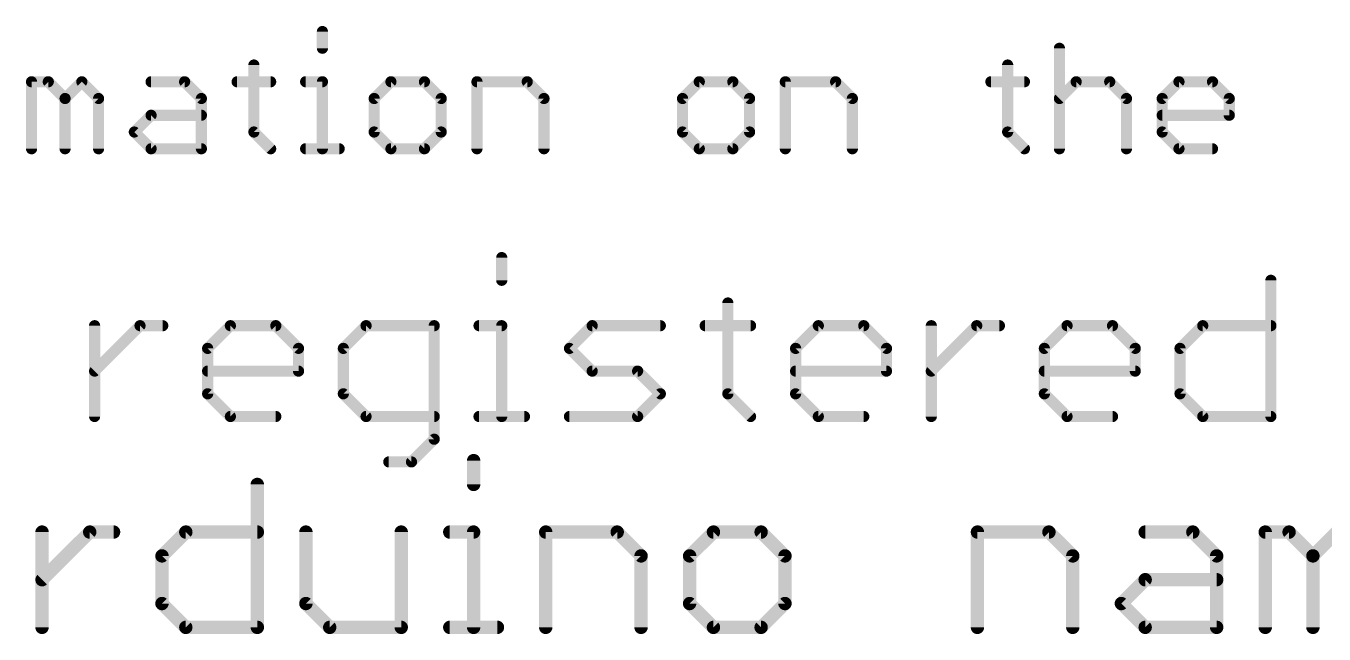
# Model space of a CAD drawing. Extents: x -20 to 130, y -23 to 56.
# Drawn here: x -1.87 to 12.9, y -22.86 to -15.94 of the extents above; entities that cross this region are included whole.
import ezdxf

# ---------------------------------------------------------------- set-up
doc = ezdxf.new("R2010")
doc.units = 0
doc.layers.add('1', color=22, linetype='CONTINUOUS')

msp = doc.modelspace()

# ---------------------------------------------------------------- linework, layer by layer
at = {"layer": '1'}
for points, const_width in [([(1.5001, -16.0009), (1.5001, -16.1915)], 0.127), ([(9.885, -16.1915), (9.885, -17.3355)], 0.127), ([(0.7205, -16.3822), (0.7205, -17.1448)], 0.127), ([(9.2961, -16.3822), (9.2961, -17.1448)], 0.127), ([(-1.809, -17.3355), (-1.809, -16.5729)], 0.127), ([(-1.809, -16.5729), (-1.6183, -16.5729)], 0.127), ([(-1.6183, -16.5729), (-1.4276, -16.7635)], 0.127), ([(-1.4276, -16.7635), (-1.237, -16.5729)], 0.127), ([(-1.237, -16.5729), (-1.0463, -16.7635)], 0.127), ([(-0.4489, -16.5729), (-0.0676, -16.5729)], 0.127), ([(-0.0676, -16.5729), (0.1231, -16.7635)], 0.127), ([(0.5298, -16.5729), (0.9112, -16.5729)], 0.127), ([(1.3094, -16.5729), (1.5001, -16.5729)], 0.127), ([(1.5001, -16.5729), (1.5001, -17.3355)], 0.127), ([(2.2797, -16.5729), (2.089, -16.7635)], 0.127), ([(2.661, -16.5729), (2.2797, -16.5729)], 0.127), ([(2.8517, -16.7635), (2.661, -16.5729)], 0.127), ([(3.2584, -17.3355), (3.2584, -16.5729)], 0.127), ([(3.2584, -16.5729), (3.8304, -16.5729)], 0.127), ([(3.8304, -16.5729), (4.0211, -16.7635)], 0.127), ([(5.7879, -16.5729), (5.5972, -16.7635)], 0.127), ([(6.1692, -16.5729), (5.7879, -16.5729)], 0.127), ([(6.3599, -16.7635), (6.1692, -16.5729)], 0.127), ([(6.7666, -17.3355), (6.7666, -16.5729)], 0.127), ([(6.7666, -16.5729), (7.3386, -16.5729)], 0.127), ([(7.3386, -16.5729), (7.5293, -16.7635)], 0.127), ([(9.1054, -16.5729), (9.4867, -16.5729)], 0.127), ([(9.885, -16.7635), (10.0757, -16.5729)], 0.127), ([(10.0757, -16.5729), (10.457, -16.5729)], 0.127), ([(10.457, -16.5729), (10.6477, -16.7635)], 0.127), ([(11.0544, -16.7635), (11.2451, -16.5729)], 0.127), ([(11.2451, -16.5729), (11.6264, -16.5729)], 0.127), ([(11.6264, -16.5729), (11.8171, -16.7635)], 0.127), ([(-1.4276, -16.7635), (-1.4276, -17.3355)], 0.127), ([(-1.0463, -16.7635), (-1.0463, -17.3355)], 0.127), ([(0.1231, -16.7635), (0.1231, -17.3355)], 0.127), ([(2.089, -16.7635), (2.089, -17.1448)], 0.127), ([(2.8517, -17.1448), (2.8517, -16.7635)], 0.127), ([(4.0211, -16.7635), (4.0211, -17.3355)], 0.127), ([(5.5972, -16.7635), (5.5972, -17.1448)], 0.127), ([(6.3599, -17.1448), (6.3599, -16.7635)], 0.127), ([(7.5293, -16.7635), (7.5293, -17.3355)], 0.127), ([(10.6477, -16.7635), (10.6477, -17.3355)], 0.127), ([(11.0544, -17.1448), (11.0544, -16.7635)], 0.127), ([(11.8171, -16.7635), (11.8171, -16.9542)], 0.127), ([(-0.6396, -17.1448), (-0.4489, -16.9542)], 0.127), ([(-0.4489, -16.9542), (0.1231, -16.9542)], 0.127), ([(11.8171, -16.9542), (11.0544, -16.9542)], 0.127), ([(-0.4489, -17.3355), (-0.6396, -17.1448)], 0.127), ([(0.7205, -17.1448), (0.9112, -17.3355)], 0.127), ([(2.089, -17.1448), (2.2797, -17.3355)], 0.127), ([(2.661, -17.3355), (2.8517, -17.1448)], 0.127), ([(5.5972, -17.1448), (5.7879, -17.3355)], 0.127), ([(6.1692, -17.3355), (6.3599, -17.1448)], 0.127), ([(9.2961, -17.1448), (9.4867, -17.3355)], 0.127), ([(11.2451, -17.3355), (11.0544, -17.1448)], 0.127), ([(0.1231, -17.3355), (-0.4489, -17.3355)], 0.127), ([(1.3094, -17.3355), (1.6908, -17.3355)], 0.127), ([(2.2797, -17.3355), (2.661, -17.3355)], 0.127), ([(5.7879, -17.3355), (6.1692, -17.3355)], 0.127), ([(11.6264, -17.3355), (11.2451, -17.3355)], 0.127), ([(3.5403, -18.5743), (3.5403, -18.8328)], 0.127), ([(12.291, -18.8328), (12.291, -20.3835)], 0.127), ([(6.113, -19.0912), (6.113, -20.125)], 0.127), ([(-1.0917, -20.3835), (-1.0917, -19.3497)], 0.127), ([(-1.0917, -19.8666), (-0.5748, -19.3497)], 0.127), ([(-0.5748, -19.3497), (-0.3163, -19.3497)], 0.127), ([(0.1946, -19.6081), (0.4531, -19.3497)], 0.127), ([(0.4531, -19.3497), (0.97, -19.3497)], 0.127), ([(0.97, -19.3497), (1.2285, -19.6081)], 0.127), ([(1.9967, -19.3497), (1.7383, -19.6081)], 0.127), ([(2.7721, -19.3497), (1.9967, -19.3497)], 0.127), ([(2.7721, -20.642), (2.7721, -19.3497)], 0.127), ([(3.2819, -19.3497), (3.5403, -19.3497)], 0.127), ([(3.5403, -19.3497), (3.5403, -20.3835)], 0.127), ([(4.3109, -19.6081), (4.5694, -19.3497)], 0.127), ([(4.5694, -19.3497), (5.3447, -19.3497)], 0.127), ([(5.8545, -19.3497), (6.3714, -19.3497)], 0.127), ([(6.8836, -19.6081), (7.1421, -19.3497)], 0.127), ([(7.1421, -19.3497), (7.659, -19.3497)], 0.127), ([(7.659, -19.3497), (7.9174, -19.6081)], 0.127), ([(8.4272, -20.3835), (8.4272, -19.3497)], 0.127), ([(8.4272, -19.8666), (8.9441, -19.3497)], 0.127), ([(8.9441, -19.3497), (9.2026, -19.3497)], 0.127), ([(9.7135, -19.6081), (9.972, -19.3497)], 0.127), ([(9.972, -19.3497), (10.4889, -19.3497)], 0.127), ([(10.4889, -19.3497), (10.7474, -19.6081)], 0.127), ([(11.2572, -19.6081), (11.5156, -19.3497)], 0.127), ([(11.5156, -19.3497), (12.291, -19.3497)], 0.127), ([(0.1946, -20.125), (0.1946, -19.6081)], 0.127), ([(1.2285, -19.6081), (1.2285, -19.8666)], 0.127), ([(1.7383, -19.6081), (1.7383, -20.125)], 0.127), ([(4.5694, -19.8666), (4.3109, -19.6081)], 0.127), ([(6.8836, -20.125), (6.8836, -19.6081)], 0.127), ([(7.9174, -19.6081), (7.9174, -19.8666)], 0.127), ([(9.7135, -20.125), (9.7135, -19.6081)], 0.127), ([(10.7474, -19.6081), (10.7474, -19.8666)], 0.127), ([(11.2572, -20.125), (11.2572, -19.6081)], 0.127), ([(1.2285, -19.8666), (0.1946, -19.8666)], 0.127), ([(5.0863, -19.8666), (4.5694, -19.8666)], 0.127), ([(5.3447, -20.125), (5.0863, -19.8666)], 0.127), ([(7.9174, -19.8666), (6.8836, -19.8666)], 0.127), ([(10.7474, -19.8666), (9.7135, -19.8666)], 0.127), ([(0.4531, -20.3835), (0.1946, -20.125)], 0.127), ([(1.7383, -20.125), (1.9967, -20.3835)], 0.127), ([(5.0863, -20.3835), (5.3447, -20.125)], 0.127), ([(6.113, -20.125), (6.3714, -20.3835)], 0.127), ([(7.1421, -20.3835), (6.8836, -20.125)], 0.127), ([(9.972, -20.3835), (9.7135, -20.125)], 0.127), ([(11.5156, -20.3835), (11.2572, -20.125)], 0.127), ([(0.97, -20.3835), (0.4531, -20.3835)], 0.127), ([(1.9967, -20.3835), (2.7721, -20.3835)], 0.127), ([(3.2819, -20.3835), (3.7988, -20.3835)], 0.127), ([(4.3109, -20.3835), (5.0863, -20.3835)], 0.127), ([(7.659, -20.3835), (7.1421, -20.3835)], 0.127), ([(10.4889, -20.3835), (9.972, -20.3835)], 0.127), ([(12.291, -20.3835), (11.5156, -20.3835)], 0.127), ([(2.5136, -20.9004), (2.7721, -20.642)], 0.127), ([(3.2204, -20.8856), (3.2204, -21.1568)], 0.1524), ([(2.2552, -20.9004), (2.5136, -20.9004)], 0.127), ([(0.7596, -21.1568), (0.7596, -22.7838)], 0.1524), ([(-1.6894, -22.7838), (-1.6894, -21.6991)], 0.1524), ([(-1.6894, -22.2415), (-1.147, -21.6991)], 0.1524), ([(-1.147, -21.6991), (-0.8759, -21.6991)], 0.1524), ([(-0.3251, -21.9703), (-0.0539, -21.6991)], 0.1524), ([(-0.0539, -21.6991), (0.7596, -21.6991)], 0.1524), ([(1.3121, -21.6991), (1.3121, -22.5126)], 0.1524), ([(2.3967, -22.7838), (2.3967, -21.6991)], 0.1524), ([(2.9492, -21.6991), (3.2204, -21.6991)], 0.1524), ([(3.2204, -21.6991), (3.2204, -22.7838)], 0.1524), ([(4.0407, -22.7838), (4.0407, -21.6991)], 0.1524), ([(4.0407, -21.6991), (4.8542, -21.6991)], 0.1524), ([(4.8542, -21.6991), (5.1253, -21.9703)], 0.1524), ([(5.949, -21.6991), (5.6778, -21.9703)], 0.1524), ([(6.4913, -21.6991), (5.949, -21.6991)], 0.1524), ([(6.7625, -21.9703), (6.4913, -21.6991)], 0.1524), ([(8.9522, -22.7838), (8.9522, -21.6991)], 0.1524), ([(8.9522, -21.6991), (9.7656, -21.6991)], 0.1524), ([(9.7656, -21.6991), (10.0368, -21.9703)], 0.1524), ([(10.8605, -21.6991), (11.4028, -21.6991)], 0.1524), ([(11.4028, -21.6991), (11.674, -21.9703)], 0.1524), ([(12.2265, -22.7838), (12.2265, -21.6991)], 0.1524), ([(12.2265, -21.6991), (12.4976, -21.6991)], 0.1524), ([(12.4976, -21.6991), (12.7688, -21.9703)], 0.1524), ([(12.7688, -21.9703), (13.04, -21.6991)], 0.1524), ([(-0.3251, -22.5126), (-0.3251, -21.9703)], 0.1524), ([(5.1253, -21.9703), (5.1253, -22.7838)], 0.1524), ([(5.6778, -21.9703), (5.6778, -22.5126)], 0.1524), ([(6.7625, -22.5126), (6.7625, -21.9703)], 0.1524), ([(10.0368, -21.9703), (10.0368, -22.7838)], 0.1524), ([(11.674, -21.9703), (11.674, -22.7838)], 0.1524), ([(12.7688, -21.9703), (12.7688, -22.7838)], 0.1524), ([(10.5893, -22.5126), (10.8605, -22.2415)], 0.1524), ([(10.8605, -22.2415), (11.674, -22.2415)], 0.1524), ([(-0.0539, -22.7838), (-0.3251, -22.5126)], 0.1524), ([(1.3121, -22.5126), (1.5833, -22.7838)], 0.1524), ([(5.6778, -22.5126), (5.949, -22.7838)], 0.1524), ([(6.4913, -22.7838), (6.7625, -22.5126)], 0.1524), ([(10.8605, -22.7838), (10.5893, -22.5126)], 0.1524), ([(0.7596, -22.7838), (-0.0539, -22.7838)], 0.1524), ([(1.5833, -22.7838), (2.3967, -22.7838)], 0.1524), ([(2.9492, -22.7838), (3.4916, -22.7838)], 0.1524), ([(5.949, -22.7838), (6.4913, -22.7838)], 0.1524), ([(11.674, -22.7838), (10.8605, -22.7838)], 0.1524)]:
    msp.add_lwpolyline(points, dxfattribs=dict(at, const_width=const_width))
for points, const_width in [([(1.5318, -16.0009, 1), (1.4684, -16.0009)], 0.0635), ([(1.4684, -16.1915, 1), (1.5318, -16.1915)], 0.0635), ([(9.9168, -16.1915, 1), (9.8533, -16.1915)], 0.0635), ([(0.7523, -16.3822, 1), (0.6888, -16.3822)], 0.0635), ([(9.3278, -16.3822, 1), (9.2643, -16.3822)], 0.0635), ([(-1.809, -16.5411, 1), (-1.809, -16.6046)], 0.0635), ([(-1.7772, -16.5729, 1), (-1.8407, -16.5729)], 0.0635), ([(-1.5958, -16.5504, 1), (-1.6407, -16.5953)], 0.0635), ([(-1.6183, -16.6046, 1), (-1.6183, -16.5411)], 0.0635), ([(-1.2145, -16.5504, 1), (-1.2594, -16.5953)], 0.0635), ([(-1.2145, -16.5953, 1), (-1.2594, -16.5504)], 0.0635), ([(-0.4489, -16.5411, 1), (-0.4489, -16.6046)], 0.0635), ([(-0.0451, -16.5504, 1), (-0.09, -16.5953)], 0.0635), ([(-0.0676, -16.6046, 1), (-0.0676, -16.5411)], 0.0635), ([(0.5298, -16.5411, 1), (0.5298, -16.6046)], 0.0635), ([(0.9112, -16.6046, 1), (0.9112, -16.5411)], 0.0635), ([(1.3094, -16.5411, 1), (1.3094, -16.6046)], 0.0635), ([(1.5318, -16.5729, 1), (1.4684, -16.5729)], 0.0635), ([(1.5001, -16.6046, 1), (1.5001, -16.5411)], 0.0635), ([(2.2797, -16.5411, 1), (2.2797, -16.6046)], 0.0635), ([(2.3021, -16.5953, 1), (2.2572, -16.5504)], 0.0635), ([(2.6835, -16.5504, 1), (2.6386, -16.5953)], 0.0635), ([(2.661, -16.6046, 1), (2.661, -16.5411)], 0.0635), ([(3.2902, -16.5729, 1), (3.2267, -16.5729)], 0.0635), ([(3.2584, -16.5411, 1), (3.2584, -16.6046)], 0.0635), ([(3.8529, -16.5504, 1), (3.808, -16.5953)], 0.0635), ([(3.8304, -16.6046, 1), (3.8304, -16.5411)], 0.0635), ([(5.7879, -16.5411, 1), (5.7879, -16.6046)], 0.0635), ([(5.8103, -16.5953, 1), (5.7654, -16.5504)], 0.0635), ([(6.1917, -16.5504, 1), (6.1468, -16.5953)], 0.0635), ([(6.1692, -16.6046, 1), (6.1692, -16.5411)], 0.0635), ([(6.7984, -16.5729, 1), (6.7349, -16.5729)], 0.0635), ([(6.7666, -16.5411, 1), (6.7666, -16.6046)], 0.0635), ([(7.3611, -16.5504, 1), (7.3162, -16.5953)], 0.0635), ([(7.3386, -16.6046, 1), (7.3386, -16.5411)], 0.0635), ([(9.1054, -16.5411, 1), (9.1054, -16.6046)], 0.0635), ([(9.4867, -16.6046, 1), (9.4867, -16.5411)], 0.0635), ([(10.0757, -16.5411, 1), (10.0757, -16.6046)], 0.0635), ([(10.0981, -16.5953, 1), (10.0532, -16.5504)], 0.0635), ([(10.4795, -16.5504, 1), (10.4345, -16.5953)], 0.0635), ([(10.457, -16.6046, 1), (10.457, -16.5411)], 0.0635), ([(11.2451, -16.5411, 1), (11.2451, -16.6046)], 0.0635), ([(11.2675, -16.5953, 1), (11.2226, -16.5504)], 0.0635), ([(11.6488, -16.5504, 1), (11.6039, -16.5953)], 0.0635), ([(11.6264, -16.6046, 1), (11.6264, -16.5411)], 0.0635), ([(-1.3959, -16.7635, 1), (-1.4594, -16.7635)], 0.0635), ([(-1.4501, -16.7411, 1), (-1.4052, -16.786)], 0.0635), ([(-1.4501, -16.786, 1), (-1.4052, -16.7411)], 0.0635), ([(-1.0146, -16.7635, 1), (-1.0781, -16.7635)], 0.0635), ([(-1.0688, -16.786, 1), (-1.0239, -16.7411)], 0.0635), ([(0.1548, -16.7635, 1), (0.0913, -16.7635)], 0.0635), ([(0.1006, -16.786, 1), (0.1455, -16.7411)], 0.0635), ([(2.1208, -16.7635, 1), (2.0573, -16.7635)], 0.0635), ([(2.0666, -16.7411, 1), (2.1115, -16.786)], 0.0635), ([(2.8834, -16.7635, 1), (2.8199, -16.7635)], 0.0635), ([(2.8292, -16.786, 1), (2.8741, -16.7411)], 0.0635), ([(4.0528, -16.7635, 1), (3.9893, -16.7635)], 0.0635), ([(3.9986, -16.786, 1), (4.0435, -16.7411)], 0.0635), ([(5.629, -16.7635, 1), (5.5655, -16.7635)], 0.0635), ([(5.5748, -16.7411, 1), (5.6197, -16.786)], 0.0635), ([(6.3916, -16.7635, 1), (6.3281, -16.7635)], 0.0635), ([(6.3374, -16.786, 1), (6.3823, -16.7411)], 0.0635), ([(7.561, -16.7635, 1), (7.4975, -16.7635)], 0.0635), ([(7.5068, -16.786, 1), (7.5517, -16.7411)], 0.0635), ([(9.8626, -16.7411, 1), (9.9075, -16.786)], 0.0635), ([(10.6794, -16.7635, 1), (10.6159, -16.7635)], 0.0635), ([(10.6252, -16.786, 1), (10.6701, -16.7411)], 0.0635), ([(11.0862, -16.7635, 1), (11.0227, -16.7635)], 0.0635), ([(11.032, -16.7411, 1), (11.0769, -16.786)], 0.0635), ([(11.8488, -16.7635, 1), (11.7853, -16.7635)], 0.0635), ([(11.7946, -16.786, 1), (11.8395, -16.7411)], 0.0635), ([(-0.4489, -16.9224, 1), (-0.4489, -16.9859)], 0.0635), ([(-0.4264, -16.9766, 1), (-0.4713, -16.9317)], 0.0635), ([(0.1231, -16.9859, 1), (0.1231, -16.9224)], 0.0635), ([(11.0544, -16.9224, 1), (11.0544, -16.9859)], 0.0635), ([(11.7853, -16.9542, 1), (11.8488, -16.9542)], 0.0635), ([(11.8171, -16.9859, 1), (11.8171, -16.9224)], 0.0635), ([(-0.6171, -17.1224, 1), (-0.662, -17.1673)], 0.0635), ([(-0.662, -17.1224, 1), (-0.6171, -17.1673)], 0.0635), ([(0.743, -17.1224, 1), (0.6981, -17.1673)], 0.0635), ([(0.6888, -17.1448, 1), (0.7523, -17.1448)], 0.0635), ([(2.1115, -17.1224, 1), (2.0666, -17.1673)], 0.0635), ([(2.0573, -17.1448, 1), (2.1208, -17.1448)], 0.0635), ([(2.8199, -17.1448, 1), (2.8834, -17.1448)], 0.0635), ([(2.8741, -17.1673, 1), (2.8292, -17.1224)], 0.0635), ([(5.6197, -17.1224, 1), (5.5748, -17.1673)], 0.0635), ([(5.5655, -17.1448, 1), (5.629, -17.1448)], 0.0635), ([(6.3281, -17.1448, 1), (6.3916, -17.1448)], 0.0635), ([(6.3823, -17.1673, 1), (6.3374, -17.1224)], 0.0635), ([(9.3185, -17.1224, 1), (9.2736, -17.1673)], 0.0635), ([(9.2643, -17.1448, 1), (9.3278, -17.1448)], 0.0635), ([(11.0227, -17.1448, 1), (11.0862, -17.1448)], 0.0635), ([(11.0769, -17.1224, 1), (11.032, -17.1673)], 0.0635), ([(-0.4489, -17.3038, 1), (-0.4489, -17.3672)], 0.0635), ([(0.1231, -17.3672, 1), (0.1231, -17.3038)], 0.0635), ([(1.3094, -17.3038, 1), (1.3094, -17.3672)], 0.0635), ([(1.6908, -17.3672, 1), (1.6908, -17.3038)], 0.0635), ([(2.2797, -17.3038, 1), (2.2797, -17.3672)], 0.0635), ([(2.661, -17.3672, 1), (2.661, -17.3038)], 0.0635), ([(5.7879, -17.3038, 1), (5.7879, -17.3672)], 0.0635), ([(6.1692, -17.3672, 1), (6.1692, -17.3038)], 0.0635), ([(11.2451, -17.3038, 1), (11.2451, -17.3672)], 0.0635), ([(11.6264, -17.3672, 1), (11.6264, -17.3038)], 0.0635), ([(-1.8407, -17.3355, 1), (-1.7772, -17.3355)], 0.0635), ([(-1.4594, -17.3355, 1), (-1.3959, -17.3355)], 0.0635), ([(-1.0781, -17.3355, 1), (-1.0146, -17.3355)], 0.0635), ([(-0.4713, -17.358, 1), (-0.4264, -17.313)], 0.0635), ([(0.0913, -17.3355, 1), (0.1548, -17.3355)], 0.0635), ([(0.8887, -17.358, 1), (0.9336, -17.313)], 0.0635), ([(1.4684, -17.3355, 1), (1.5318, -17.3355)], 0.0635), ([(2.2572, -17.358, 1), (2.3021, -17.313)], 0.0635), ([(2.6386, -17.313, 1), (2.6835, -17.358)], 0.0635), ([(3.2267, -17.3355, 1), (3.2902, -17.3355)], 0.0635), ([(3.9893, -17.3355, 1), (4.0528, -17.3355)], 0.0635), ([(5.7654, -17.358, 1), (5.8103, -17.313)], 0.0635), ([(6.1468, -17.313, 1), (6.1917, -17.358)], 0.0635), ([(6.7349, -17.3355, 1), (6.7984, -17.3355)], 0.0635), ([(7.4975, -17.3355, 1), (7.561, -17.3355)], 0.0635), ([(9.4643, -17.358, 1), (9.5092, -17.313)], 0.0635), ([(9.8533, -17.3355, 1), (9.9168, -17.3355)], 0.0635), ([(10.6159, -17.3355, 1), (10.6794, -17.3355)], 0.0635), ([(11.2226, -17.358, 1), (11.2675, -17.313)], 0.0635), ([(3.5721, -18.5743, 1), (3.5086, -18.5743)], 0.0635), ([(3.5086, -18.8328, 1), (3.5721, -18.8328)], 0.0635), ([(12.3227, -18.8328, 1), (12.2592, -18.8328)], 0.0635), ([(6.1447, -19.0912, 1), (6.0812, -19.0912)], 0.0635), ([(-1.0599, -19.3497, 1), (-1.1234, -19.3497)], 0.0635), ([(-0.5748, -19.3179, 1), (-0.5748, -19.3814)], 0.0635), ([(-0.5523, -19.3721, 1), (-0.5972, -19.3272)], 0.0635), ([(-0.3163, -19.3814, 1), (-0.3163, -19.3179)], 0.0635), ([(0.4531, -19.3179, 1), (0.4531, -19.3814)], 0.0635), ([(0.4755, -19.3721, 1), (0.4306, -19.3272)], 0.0635), ([(0.9925, -19.3272, 1), (0.9476, -19.3721)], 0.0635), ([(0.97, -19.3814, 1), (0.97, -19.3179)], 0.0635), ([(1.9967, -19.3179, 1), (1.9967, -19.3814)], 0.0635), ([(2.0192, -19.3721, 1), (1.9743, -19.3272)], 0.0635), ([(2.8038, -19.3497, 1), (2.7403, -19.3497)], 0.0635), ([(2.7721, -19.3814, 1), (2.7721, -19.3179)], 0.0635), ([(3.2819, -19.3179, 1), (3.2819, -19.3814)], 0.0635), ([(3.5721, -19.3497, 1), (3.5086, -19.3497)], 0.0635), ([(3.5403, -19.3814, 1), (3.5403, -19.3179)], 0.0635), ([(4.5694, -19.3179, 1), (4.5694, -19.3814)], 0.0635), ([(4.5918, -19.3721, 1), (4.5469, -19.3272)], 0.0635), ([(5.3447, -19.3814, 1), (5.3447, -19.3179)], 0.0635), ([(5.8545, -19.3179, 1), (5.8545, -19.3814)], 0.0635), ([(6.3714, -19.3814, 1), (6.3714, -19.3179)], 0.0635), ([(7.1421, -19.3179, 1), (7.1421, -19.3814)], 0.0635), ([(7.1645, -19.3721, 1), (7.1196, -19.3272)], 0.0635), ([(7.6814, -19.3272, 1), (7.6365, -19.3721)], 0.0635), ([(7.659, -19.3814, 1), (7.659, -19.3179)], 0.0635), ([(8.459, -19.3497, 1), (8.3955, -19.3497)], 0.0635), ([(8.9441, -19.3179, 1), (8.9441, -19.3814)], 0.0635), ([(8.9666, -19.3721, 1), (8.9217, -19.3272)], 0.0635), ([(9.2026, -19.3814, 1), (9.2026, -19.3179)], 0.0635), ([(9.972, -19.3179, 1), (9.972, -19.3814)], 0.0635), ([(9.9944, -19.3721, 1), (9.9495, -19.3272)], 0.0635), ([(10.5114, -19.3272, 1), (10.4665, -19.3721)], 0.0635), ([(10.4889, -19.3814, 1), (10.4889, -19.3179)], 0.0635), ([(11.5156, -19.3179, 1), (11.5156, -19.3814)], 0.0635), ([(11.5381, -19.3721, 1), (11.4932, -19.3272)], 0.0635), ([(12.291, -19.3814, 1), (12.291, -19.3179)], 0.0635), ([(0.2264, -19.6081, 1), (0.1629, -19.6081)], 0.0635), ([(0.1722, -19.5857, 1), (0.2171, -19.6306)], 0.0635), ([(1.2602, -19.6081, 1), (1.1967, -19.6081)], 0.0635), ([(1.206, -19.6306, 1), (1.2509, -19.5857)], 0.0635), ([(1.77, -19.6081, 1), (1.7065, -19.6081)], 0.0635), ([(1.7158, -19.5857, 1), (1.7607, -19.6306)], 0.0635), ([(4.3334, -19.5857, 1), (4.2885, -19.6306)], 0.0635), ([(4.2885, -19.5857, 1), (4.3334, -19.6306)], 0.0635), ([(6.9154, -19.6081, 1), (6.8519, -19.6081)], 0.0635), ([(6.8611, -19.5857, 1), (6.9061, -19.6306)], 0.0635), ([(7.9492, -19.6081, 1), (7.8857, -19.6081)], 0.0635), ([(7.895, -19.6306, 1), (7.9399, -19.5857)], 0.0635), ([(9.7453, -19.6081, 1), (9.6818, -19.6081)], 0.0635), ([(9.6911, -19.5857, 1), (9.736, -19.6306)], 0.0635), ([(10.7791, -19.6081, 1), (10.7156, -19.6081)], 0.0635), ([(10.7249, -19.6306, 1), (10.7698, -19.5857)], 0.0635), ([(11.2889, -19.6081, 1), (11.2254, -19.6081)], 0.0635), ([(11.2347, -19.5857, 1), (11.2796, -19.6306)], 0.0635), ([(-1.1141, -19.8441, 1), (-1.0692, -19.889)], 0.0635), ([(0.1946, -19.8348, 1), (0.1946, -19.8983)], 0.0635), ([(1.1967, -19.8666, 1), (1.2602, -19.8666)], 0.0635), ([(1.2285, -19.8983, 1), (1.2285, -19.8348)], 0.0635), ([(4.5694, -19.8348, 1), (4.5694, -19.8983)], 0.0635), ([(4.5469, -19.889, 1), (4.5918, -19.8441)], 0.0635), ([(5.1087, -19.8441, 1), (5.0638, -19.889)], 0.0635), ([(5.0863, -19.8983, 1), (5.0863, -19.8348)], 0.0635), ([(6.8836, -19.8348, 1), (6.8836, -19.8983)], 0.0635), ([(7.8857, -19.8666, 1), (7.9492, -19.8666)], 0.0635), ([(7.9174, -19.8983, 1), (7.9174, -19.8348)], 0.0635), ([(8.4048, -19.8441, 1), (8.4497, -19.889)], 0.0635), ([(9.7135, -19.8348, 1), (9.7135, -19.8983)], 0.0635), ([(10.7156, -19.8666, 1), (10.7791, -19.8666)], 0.0635), ([(10.7474, -19.8983, 1), (10.7474, -19.8348)], 0.0635), ([(0.2171, -20.1026, 1), (0.1722, -20.1475)], 0.0635), ([(1.7607, -20.1026, 1), (1.7158, -20.1475)], 0.0635), ([(5.3223, -20.1475, 1), (5.3672, -20.1026)], 0.0635), ([(5.3672, -20.1475, 1), (5.3223, -20.1026)], 0.0635), ([(6.1354, -20.1026, 1), (6.0905, -20.1475)], 0.0635), ([(6.9061, -20.1026, 1), (6.8611, -20.1475)], 0.0635), ([(9.736, -20.1026, 1), (9.6911, -20.1475)], 0.0635), ([(11.2796, -20.1026, 1), (11.2347, -20.1475)], 0.0635), ([(0.1629, -20.125, 1), (0.2264, -20.125)], 0.0635), ([(1.7065, -20.125, 1), (1.77, -20.125)], 0.0635), ([(6.0812, -20.125, 1), (6.1447, -20.125)], 0.0635), ([(6.8519, -20.125, 1), (6.9154, -20.125)], 0.0635), ([(9.6818, -20.125, 1), (9.7453, -20.125)], 0.0635), ([(11.2254, -20.125, 1), (11.2889, -20.125)], 0.0635), ([(-1.1234, -20.3835, 1), (-1.0599, -20.3835)], 0.0635), ([(0.4531, -20.3518, 1), (0.4531, -20.4153)], 0.0635), ([(0.4306, -20.406, 1), (0.4755, -20.361)], 0.0635), ([(0.97, -20.4153, 1), (0.97, -20.3518)], 0.0635), ([(1.9967, -20.3518, 1), (1.9967, -20.4153)], 0.0635), ([(1.9743, -20.406, 1), (2.0192, -20.361)], 0.0635), ([(2.7721, -20.4153, 1), (2.7721, -20.3518)], 0.0635), ([(3.2819, -20.3518, 1), (3.2819, -20.4153)], 0.0635), ([(3.5086, -20.3835, 1), (3.5721, -20.3835)], 0.0635), ([(3.7988, -20.4153, 1), (3.7988, -20.3518)], 0.0635), ([(4.3109, -20.3518, 1), (4.3109, -20.4153)], 0.0635), ([(5.0638, -20.361, 1), (5.1087, -20.406)], 0.0635), ([(5.0863, -20.4153, 1), (5.0863, -20.3518)], 0.0635), ([(6.349, -20.406, 1), (6.3939, -20.361)], 0.0635), ([(7.1421, -20.3518, 1), (7.1421, -20.4153)], 0.0635), ([(7.1196, -20.406, 1), (7.1645, -20.361)], 0.0635), ([(7.659, -20.4153, 1), (7.659, -20.3518)], 0.0635), ([(8.3955, -20.3835, 1), (8.459, -20.3835)], 0.0635), ([(9.972, -20.3518, 1), (9.972, -20.4153)], 0.0635), ([(9.9495, -20.406, 1), (9.9944, -20.361)], 0.0635), ([(10.4889, -20.4153, 1), (10.4889, -20.3518)], 0.0635), ([(11.5156, -20.3518, 1), (11.5156, -20.4153)], 0.0635), ([(11.4932, -20.406, 1), (11.5381, -20.361)], 0.0635), ([(12.2592, -20.3835, 1), (12.3227, -20.3835)], 0.0635), ([(12.291, -20.4153, 1), (12.291, -20.3518)], 0.0635), ([(2.7403, -20.642, 1), (2.8038, -20.642)], 0.0635), ([(2.7945, -20.6644, 1), (2.7496, -20.6195)], 0.0635), ([(3.2585, -20.8856, 1), (3.1823, -20.8856)], 0.0762), ([(2.2552, -20.8687, 1), (2.2552, -20.9322)], 0.0635), ([(2.4912, -20.878, 1), (2.5361, -20.9229)], 0.0635), ([(2.5136, -20.9322, 1), (2.5136, -20.8687)], 0.0635), ([(0.7977, -21.1568, 1), (0.7215, -21.1568)], 0.0762), ([(3.1823, -21.1568, 1), (3.2585, -21.1568)], 0.0762), ([(-1.6513, -21.6991, 1), (-1.7275, -21.6991)], 0.0762), ([(-1.147, -21.661, 1), (-1.147, -21.7372)], 0.0762), ([(-1.1201, -21.7261, 1), (-1.174, -21.6722)], 0.0762), ([(-0.8759, -21.7372, 1), (-0.8759, -21.661)], 0.0762), ([(-0.0539, -21.661, 1), (-0.0539, -21.7372)], 0.0762), ([(-0.027, -21.7261, 1), (-0.0808, -21.6722)], 0.0762), ([(0.7596, -21.7372, 1), (0.7596, -21.661)], 0.0762), ([(1.3502, -21.6991, 1), (1.274, -21.6991)], 0.0762), ([(2.4348, -21.6991, 1), (2.3586, -21.6991)], 0.0762), ([(2.9492, -21.661, 1), (2.9492, -21.7372)], 0.0762), ([(3.2585, -21.6991, 1), (3.1823, -21.6991)], 0.0762), ([(3.2204, -21.7372, 1), (3.2204, -21.661)], 0.0762), ([(4.0788, -21.6991, 1), (4.0026, -21.6991)], 0.0762), ([(4.0407, -21.661, 1), (4.0407, -21.7372)], 0.0762), ([(4.8811, -21.6722, 1), (4.8272, -21.7261)], 0.0762), ([(4.8542, -21.7372, 1), (4.8542, -21.661)], 0.0762), ([(5.949, -21.661, 1), (5.949, -21.7372)], 0.0762), ([(5.9759, -21.7261, 1), (5.9221, -21.6722)], 0.0762), ([(6.5183, -21.6722, 1), (6.4644, -21.7261)], 0.0762), ([(6.4913, -21.7372, 1), (6.4913, -21.661)], 0.0762), ([(8.9903, -21.6991, 1), (8.9141, -21.6991)], 0.0762), ([(8.9522, -21.661, 1), (8.9522, -21.7372)], 0.0762), ([(9.7926, -21.6722, 1), (9.7387, -21.7261)], 0.0762), ([(9.7656, -21.7372, 1), (9.7656, -21.661)], 0.0762), ([(10.8605, -21.661, 1), (10.8605, -21.7372)], 0.0762), ([(11.4297, -21.6722, 1), (11.3759, -21.7261)], 0.0762), ([(11.4028, -21.7372, 1), (11.4028, -21.661)], 0.0762), ([(12.2646, -21.6991, 1), (12.1884, -21.6991)], 0.0762), ([(12.2265, -21.661, 1), (12.2265, -21.7372)], 0.0762), ([(12.5246, -21.6722, 1), (12.4707, -21.7261)], 0.0762), ([(12.4976, -21.7372, 1), (12.4976, -21.661)], 0.0762), ([(-0.287, -21.9703, 1), (-0.3632, -21.9703)], 0.0762), ([(-0.352, -21.9434, 1), (-0.2981, -21.9972)], 0.0762), ([(5.1634, -21.9703, 1), (5.0872, -21.9703)], 0.0762), ([(5.0984, -21.9972, 1), (5.1523, -21.9434)], 0.0762), ([(5.7159, -21.9703, 1), (5.6397, -21.9703)], 0.0762), ([(5.6509, -21.9434, 1), (5.7048, -21.9972)], 0.0762), ([(6.8006, -21.9703, 1), (6.7244, -21.9703)], 0.0762), ([(6.7356, -21.9972, 1), (6.7894, -21.9434)], 0.0762), ([(10.0749, -21.9703, 1), (9.9987, -21.9703)], 0.0762), ([(10.0099, -21.9972, 1), (10.0638, -21.9434)], 0.0762), ([(11.7121, -21.9703, 1), (11.6359, -21.9703)], 0.0762), ([(11.647, -21.9972, 1), (11.7009, -21.9434)], 0.0762), ([(12.8069, -21.9703, 1), (12.7307, -21.9703)], 0.0762), ([(12.7419, -21.9434, 1), (12.7957, -21.9972)], 0.0762), ([(12.7419, -21.9972, 1), (12.7957, -21.9434)], 0.0762), ([(-1.7163, -22.2145, 1), (-1.6624, -22.2684)], 0.0762), ([(10.8605, -22.2034, 1), (10.8605, -22.2796)], 0.0762), ([(10.8874, -22.2684, 1), (10.8335, -22.2145)], 0.0762), ([(11.674, -22.2796, 1), (11.674, -22.2034)], 0.0762), ([(-0.2981, -22.4857, 1), (-0.352, -22.5396)], 0.0762), ([(1.339, -22.4857, 1), (1.2851, -22.5396)], 0.0762), ([(5.7048, -22.4857, 1), (5.6509, -22.5396)], 0.0762), ([(6.7894, -22.5396, 1), (6.7356, -22.4857)], 0.0762), ([(10.6163, -22.4857, 1), (10.5624, -22.5396)], 0.0762), ([(-0.3632, -22.5126, 1), (-0.287, -22.5126)], 0.0762), ([(1.274, -22.5126, 1), (1.3502, -22.5126)], 0.0762), ([(5.6397, -22.5126, 1), (5.7159, -22.5126)], 0.0762), ([(6.7244, -22.5126, 1), (6.8006, -22.5126)], 0.0762), ([(10.5624, -22.4857, 1), (10.6163, -22.5396)], 0.0762), ([(-0.0539, -22.7457, 1), (-0.0539, -22.8219)], 0.0762), ([(-0.0808, -22.8107, 1), (-0.027, -22.7569)], 0.0762), ([(0.7596, -22.8219, 1), (0.7596, -22.7457)], 0.0762), ([(1.5833, -22.7457, 1), (1.5833, -22.8219)], 0.0762), ([(1.5563, -22.8107, 1), (1.6102, -22.7569)], 0.0762), ([(2.3967, -22.8219, 1), (2.3967, -22.7457)], 0.0762), ([(2.9492, -22.7457, 1), (2.9492, -22.8219)], 0.0762), ([(3.4916, -22.8219, 1), (3.4916, -22.7457)], 0.0762), ([(5.949, -22.7457, 1), (5.949, -22.8219)], 0.0762), ([(5.9221, -22.8107, 1), (5.9759, -22.7569)], 0.0762), ([(6.4644, -22.7569, 1), (6.5183, -22.8107)], 0.0762), ([(6.4913, -22.8219, 1), (6.4913, -22.7457)], 0.0762), ([(10.8605, -22.7457, 1), (10.8605, -22.8219)], 0.0762), ([(10.8335, -22.8107, 1), (10.8874, -22.7569)], 0.0762), ([(11.674, -22.8219, 1), (11.674, -22.7457)], 0.0762), ([(-1.7275, -22.7838, 1), (-1.6513, -22.7838)], 0.0762), ([(0.7215, -22.7838, 1), (0.7977, -22.7838)], 0.0762), ([(2.3586, -22.7838, 1), (2.4348, -22.7838)], 0.0762), ([(3.1823, -22.7838, 1), (3.2585, -22.7838)], 0.0762), ([(4.0026, -22.7838, 1), (4.0788, -22.7838)], 0.0762), ([(5.0872, -22.7838, 1), (5.1634, -22.7838)], 0.0762), ([(8.9141, -22.7838, 1), (8.9903, -22.7838)], 0.0762), ([(9.9987, -22.7838, 1), (10.0749, -22.7838)], 0.0762), ([(11.6359, -22.7838, 1), (11.7121, -22.7838)], 0.0762), ([(12.1884, -22.7838, 1), (12.2646, -22.7838)], 0.0762), ([(12.7307, -22.7838, 1), (12.8069, -22.7838)], 0.0762)]:
    msp.add_lwpolyline(points, format="xyb", dxfattribs=dict(at, const_width=const_width))

doc.saveas('drawing.dxf')
